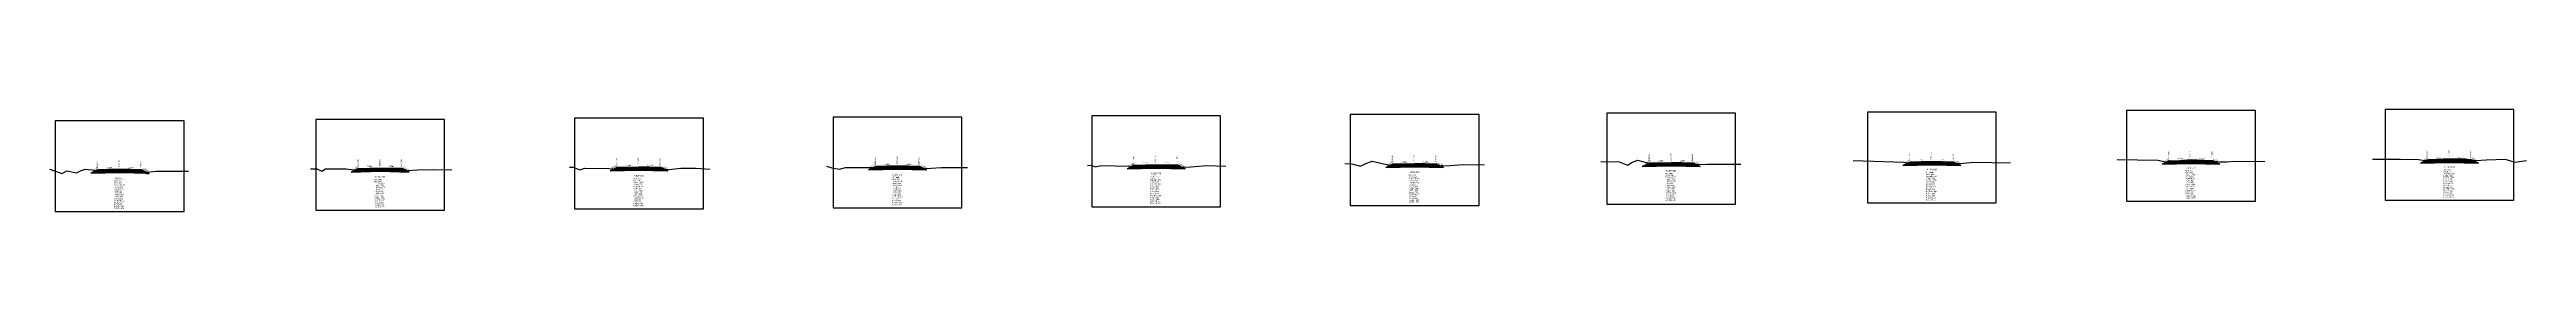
# Model space of a CAD drawing. Extents: x -7 to 78429, y 1189 to 1262.
# Drawn here: x 54579 to 55150, y 1200 to 1224 of the extents above; entities that cross this region are included whole.
import ezdxf
from ezdxf.enums import TextEntityAlignment as Align

# ---------------------------------------------------------------- set-up
doc = ezdxf.new("R2010")
doc.units = 0

msp = doc.modelspace()

# ---------------------------------------------------------------- linework, layer by layer
at = {"layer": 'A4_BORDER', "color": 7}
for points in [[(54878.93, 1201.748), (54908.63, 1201.748), (54908.63, 1222.748), (54878.93, 1222.748), (54878.93, 1201.748)], [(54938.12, 1202.058), (54967.82, 1202.058), (54967.82, 1223.058), (54938.12, 1223.058), (54938.12, 1202.058)], [(54998.226, 1202.349), (55027.926, 1202.349), (55027.926, 1223.349), (54998.226, 1223.349), (54998.226, 1202.349)], [(55058.012, 1202.722), (55087.712, 1202.722), (55087.712, 1223.722), (55058.012, 1223.722), (55058.012, 1202.722)], [(55117.631, 1202.958), (55147.331, 1202.958), (55147.331, 1223.958), (55117.631, 1223.958), (55117.631, 1202.958)], [(54580.22, 1200.309), (54609.92, 1200.309), (54609.92, 1221.309), (54580.22, 1221.309), (54580.22, 1200.309)], [(54640.33, 1200.656), (54670.03, 1200.656), (54670.03, 1221.656), (54640.33, 1221.656), (54640.33, 1200.656)], [(54700.013, 1200.917), (54729.713, 1200.917), (54729.713, 1221.917), (54700.013, 1221.917), (54700.013, 1200.917)], [(54759.66, 1201.162), (54789.36, 1201.162), (54789.36, 1222.162), (54759.66, 1222.162), (54759.66, 1201.162)], [(54819.295, 1201.447), (54848.995, 1201.447), (54848.995, 1222.447), (54819.295, 1222.447), (54819.295, 1201.447)]]:
    msp.add_lwpolyline(points, dxfattribs=at)
at = {"layer": 'CLEAR_GROUND', "color": 8}
for points in [[(54947.425, 1211.31), (54948.623, 1211.003), (54950.495, 1211.239), (54952.977, 1211.373), (54957.323, 1211.19), (54959.113, 1210.9), (54959.318, 1210.908)], [(55007.125, 1211.362), (55008.325, 1211.161), (55010.379, 1211.465), (55013.086, 1211.666), (55017.16, 1211.53), (55019.352, 1211.199)], [(55066.825, 1211.572), (55067.383, 1211.458), (55069.295, 1211.746), (55072.864, 1212.049), (55077.177, 1211.806), (55078.881, 1211.581)], [(55126.525, 1211.859), (55127.324, 1211.726), (55129.504, 1212.166), (55132.475, 1212.306), (55136.15, 1212.213), (55138.539, 1211.808)], [(54589.225, 1209.628), (54591.663, 1209.383), (54595.09, 1209.684), (54599.287, 1209.505), (54601.339, 1209.093), (54601.854, 1209.159)], [(54648.925, 1209.679), (54650.196, 1209.503), (54652.088, 1209.733), (54655.192, 1209.943), (54659.394, 1209.796), (54661.438, 1209.499), (54661.752, 1209.52)], [(54708.625, 1209.943), (54709.87, 1209.829), (54712.082, 1210.105), (54714.864, 1210.225), (54719.251, 1210.083), (54721.453, 1209.767)], [(54768.325, 1210.225), (54768.773, 1210.223), (54771.303, 1210.239), (54774.518, 1210.48), (54778.738, 1210.356), (54781.066, 1210.01), (54781.12, 1210.012)], [(54828.025, 1210.512), (54829.835, 1210.415), (54831.505, 1210.598), (54834.157, 1210.772), (54838.158, 1210.644), (54840.423, 1210.278), (54840.695, 1210.297)], [(54887.725, 1210.8), (54888.705, 1210.586), (54891.235, 1210.946), (54893.749, 1211.052), (54897.978, 1210.909), (54899.95, 1210.584), (54900.237, 1210.598)]]:
    msp.add_lwpolyline(points, dxfattribs=at)
at = {"layer": 'DESIGN_ROAD_TRIMMED', "color": 1}
for points in [[(54887.725, 1210.8), (54888.78, 1211.327), (54888.78, 1211.327), (54888.674, 1211.274), (54888.674, 1211.274), (54888.359, 1211.116), (54888.359, 1211.116), (54888.043, 1210.959), (54888.043, 1210.959), (54887.727, 1210.801), (54887.727, 1210.801), (54887.411, 1210.643), (54887.411, 1210.643), (54887.096, 1210.485), (54893.78, 1210.652), (54893.78, 1210.802), (54893.78, 1210.802), (54893.78, 1210.952), (54893.78, 1210.952), (54893.78, 1211.102), (54893.78, 1211.102), (54893.78, 1211.252), (54893.78, 1211.252), (54893.78, 1211.402), (54893.78, 1211.402), (54893.78, 1211.452), (54893.78, 1211.452), (54893.78, 1211.452), (54893.78, 1211.452), (54893.78, 1211.452), (54893.78, 1211.402), (54893.78, 1211.402), (54893.78, 1211.252), (54893.78, 1211.252), (54893.78, 1211.102), (54893.78, 1211.102), (54893.78, 1210.952), (54893.78, 1210.952), (54893.78, 1210.802), (54893.78, 1210.802), (54893.78, 1210.652), (54900.464, 1210.485), (54900.148, 1210.643), (54900.148, 1210.643), (54899.832, 1210.801), (54899.832, 1210.801), (54899.517, 1210.959), (54899.517, 1210.959), (54899.201, 1211.116), (54899.201, 1211.116), (54898.885, 1211.274), (54898.885, 1211.274), (54898.78, 1211.327), (54898.78, 1211.327), (54900.237, 1210.598)], [(54947.425, 1211.31), (54947.97, 1211.582), (54947.97, 1211.582), (54947.864, 1211.529), (54947.864, 1211.529), (54947.549, 1211.371), (54947.549, 1211.371), (54947.233, 1211.214), (54947.233, 1211.214), (54946.917, 1211.056), (54946.917, 1211.056), (54946.601, 1210.898), (54946.601, 1210.898), (54946.285, 1210.74), (54952.97, 1210.907), (54952.97, 1211.057), (54952.97, 1211.057), (54952.97, 1211.207), (54952.97, 1211.207), (54952.97, 1211.357), (54952.97, 1211.357), (54952.97, 1211.507), (54952.97, 1211.507), (54952.97, 1211.657), (54952.97, 1211.657), (54952.97, 1211.707), (54952.97, 1211.707), (54952.97, 1211.707), (54952.97, 1211.707), (54952.97, 1211.707), (54952.97, 1211.657), (54952.97, 1211.657), (54952.97, 1211.507), (54952.97, 1211.507), (54952.97, 1211.357), (54952.97, 1211.357), (54952.97, 1211.207), (54952.97, 1211.207), (54952.97, 1211.057), (54952.97, 1211.057), (54952.97, 1210.907), (54959.654, 1210.74), (54959.338, 1210.898), (54959.338, 1210.898), (54959.022, 1211.056), (54959.022, 1211.056), (54958.706, 1211.214), (54958.706, 1211.214), (54958.391, 1211.371), (54958.391, 1211.371), (54958.075, 1211.529), (54958.075, 1211.529), (54957.97, 1211.582), (54957.97, 1211.582), (54959.318, 1210.908)], [(55007.125, 1211.362), (55008.076, 1211.837), (55008.076, 1211.837), (55007.97, 1211.784), (55007.97, 1211.784), (55007.655, 1211.626), (55007.655, 1211.626), (55007.339, 1211.469), (55007.339, 1211.469), (55007.023, 1211.311), (55007.023, 1211.311), (55006.707, 1211.153), (55006.707, 1211.153), (55006.391, 1210.995), (55013.076, 1211.162), (55013.076, 1211.312), (55013.076, 1211.312), (55013.076, 1211.462), (55013.076, 1211.462), (55013.076, 1211.612), (55013.076, 1211.612), (55013.076, 1211.762), (55013.076, 1211.762), (55013.076, 1211.912), (55013.076, 1211.912), (55013.076, 1211.962), (55013.076, 1211.962), (55013.076, 1211.962), (55013.076, 1211.962), (55013.076, 1211.962), (55013.076, 1211.912), (55013.076, 1211.912), (55013.076, 1211.762), (55013.076, 1211.762), (55013.076, 1211.612), (55013.076, 1211.612), (55013.076, 1211.462), (55013.076, 1211.462), (55013.076, 1211.312), (55013.076, 1211.312), (55013.076, 1211.162), (55019.76, 1210.995), (55019.444, 1211.153), (55019.444, 1211.153), (55019.128, 1211.311), (55019.128, 1211.311), (55018.812, 1211.469), (55018.812, 1211.469), (55018.497, 1211.626), (55018.497, 1211.626), (55018.181, 1211.784), (55018.181, 1211.784), (55018.076, 1211.837), (55018.076, 1211.837), (55019.352, 1211.199)], [(55066.825, 1211.572), (55067.862, 1212.09), (55067.862, 1212.09), (55067.756, 1212.037), (55067.756, 1212.037), (55067.441, 1211.879), (55067.441, 1211.879), (55067.125, 1211.722), (55067.125, 1211.722), (55066.809, 1211.564), (55066.809, 1211.564), (55066.493, 1211.406), (55066.493, 1211.406), (55066.177, 1211.248), (55072.862, 1211.415), (55072.862, 1211.565), (55072.862, 1211.565), (55072.862, 1211.715), (55072.862, 1211.715), (55072.862, 1211.865), (55072.862, 1211.865), (55072.862, 1212.015), (55072.862, 1212.015), (55072.862, 1212.165), (55072.862, 1212.165), (55072.862, 1212.215), (55072.862, 1212.215), (55072.862, 1212.215), (55072.862, 1212.215), (55072.862, 1212.215), (55072.862, 1212.165), (55072.862, 1212.165), (55072.862, 1212.015), (55072.862, 1212.015), (55072.862, 1211.865), (55072.862, 1211.865), (55072.862, 1211.715), (55072.862, 1211.715), (55072.862, 1211.565), (55072.862, 1211.565), (55072.862, 1211.415), (55079.546, 1211.248), (55079.23, 1211.406), (55079.23, 1211.406), (55078.914, 1211.564), (55078.914, 1211.564), (55078.598, 1211.722), (55078.598, 1211.722), (55078.283, 1211.879), (55078.283, 1211.879), (55077.967, 1212.037), (55077.967, 1212.037), (55077.862, 1212.09), (55077.862, 1212.09), (55078.881, 1211.581)], [(55126.525, 1211.859), (55127.481, 1212.337), (55127.481, 1212.337), (55127.376, 1212.284), (55127.376, 1212.284), (55127.06, 1212.126), (55127.06, 1212.126), (55126.745, 1211.969), (55126.745, 1211.969), (55126.429, 1211.811), (55126.429, 1211.811), (55126.113, 1211.653), (55126.113, 1211.653), (55125.797, 1211.495), (55132.481, 1211.662), (55132.481, 1211.812), (55132.481, 1211.812), (55132.481, 1211.962), (55132.481, 1211.962), (55132.481, 1212.112), (55132.481, 1212.112), (55132.481, 1212.262), (55132.481, 1212.262), (55132.481, 1212.412), (55132.481, 1212.412), (55132.481, 1212.462), (55132.481, 1212.462), (55132.481, 1212.462), (55132.481, 1212.462), (55132.481, 1212.462), (55132.481, 1212.412), (55132.481, 1212.412), (55132.481, 1212.262), (55132.481, 1212.262), (55132.481, 1212.112), (55132.481, 1212.112), (55132.481, 1211.962), (55132.481, 1211.962), (55132.481, 1211.812), (55132.481, 1211.812), (55132.481, 1211.662), (55139.166, 1211.495), (55138.85, 1211.653), (55138.85, 1211.653), (55138.534, 1211.811), (55138.534, 1211.811), (55138.218, 1211.969), (55138.218, 1211.969), (55137.902, 1212.126), (55137.902, 1212.126), (55137.587, 1212.284), (55137.587, 1212.284), (55137.481, 1212.337), (55137.481, 1212.337), (55138.539, 1211.808)], [(54589.225, 1209.628), (54590.07, 1210.051), (54590.07, 1210.051), (54589.965, 1209.998), (54589.965, 1209.998), (54589.649, 1209.84), (54589.649, 1209.84), (54589.334, 1209.683), (54589.334, 1209.683), (54589.018, 1209.525), (54589.018, 1209.525), (54588.702, 1209.367), (54588.702, 1209.367), (54588.386, 1209.209), (54595.07, 1209.376), (54595.07, 1209.526), (54595.07, 1209.526), (54595.07, 1209.676), (54595.07, 1209.676), (54595.07, 1209.826), (54595.07, 1209.826), (54595.07, 1209.976), (54595.07, 1209.976), (54595.07, 1210.126), (54595.07, 1210.126), (54595.07, 1210.176), (54595.07, 1210.176), (54595.07, 1210.176), (54595.07, 1210.176), (54595.07, 1210.176), (54595.07, 1210.126), (54595.07, 1210.126), (54595.07, 1209.976), (54595.07, 1209.976), (54595.07, 1209.826), (54595.07, 1209.826), (54595.07, 1209.676), (54595.07, 1209.676), (54595.07, 1209.526), (54595.07, 1209.526), (54595.07, 1209.376), (54601.755, 1209.209), (54601.439, 1209.367), (54601.439, 1209.367), (54601.123, 1209.525), (54601.123, 1209.525), (54600.807, 1209.683), (54600.807, 1209.683), (54600.492, 1209.84), (54600.492, 1209.84), (54600.176, 1209.998), (54600.176, 1209.998), (54600.07, 1210.051), (54600.07, 1210.051), (54601.854, 1209.159)], [(54648.925, 1209.679), (54650.18, 1210.306), (54650.18, 1210.306), (54650.075, 1210.253), (54650.075, 1210.253), (54649.759, 1210.095), (54649.759, 1210.095), (54649.443, 1209.938), (54649.443, 1209.938), (54649.128, 1209.78), (54649.128, 1209.78), (54648.812, 1209.622), (54648.812, 1209.622), (54648.496, 1209.464), (54655.18, 1209.631), (54655.18, 1209.781), (54655.18, 1209.781), (54655.18, 1209.931), (54655.18, 1209.931), (54655.18, 1210.081), (54655.18, 1210.081), (54655.18, 1210.231), (54655.18, 1210.231), (54655.18, 1210.381), (54655.18, 1210.381), (54655.18, 1210.431), (54655.18, 1210.431), (54655.18, 1210.431), (54655.18, 1210.431), (54655.18, 1210.431), (54655.18, 1210.381), (54655.18, 1210.381), (54655.18, 1210.231), (54655.18, 1210.231), (54655.18, 1210.081), (54655.18, 1210.081), (54655.18, 1209.931), (54655.18, 1209.931), (54655.18, 1209.781), (54655.18, 1209.781), (54655.18, 1209.631), (54661.864, 1209.464), (54661.549, 1209.622), (54661.549, 1209.622), (54661.233, 1209.78), (54661.233, 1209.78), (54660.917, 1209.938), (54660.917, 1209.938), (54660.601, 1210.095), (54660.601, 1210.095), (54660.285, 1210.253), (54660.285, 1210.253), (54660.18, 1210.306), (54660.18, 1210.306), (54661.752, 1209.52)], [(54708.625, 1209.943), (54709.863, 1210.562), (54709.863, 1210.562), (54709.758, 1210.509), (54709.758, 1210.509), (54709.442, 1210.351), (54709.442, 1210.351), (54709.126, 1210.194), (54709.126, 1210.194), (54708.81, 1210.036), (54708.81, 1210.036), (54708.495, 1209.878), (54708.495, 1209.878), (54708.179, 1209.72), (54714.863, 1209.887), (54714.863, 1210.037), (54714.863, 1210.037), (54714.863, 1210.187), (54714.863, 1210.187), (54714.863, 1210.337), (54714.863, 1210.337), (54714.863, 1210.487), (54714.863, 1210.487), (54714.863, 1210.637), (54714.863, 1210.637), (54714.863, 1210.687), (54714.863, 1210.687), (54714.863, 1210.687), (54714.863, 1210.687), (54714.863, 1210.687), (54714.863, 1210.637), (54714.863, 1210.637), (54714.863, 1210.487), (54714.863, 1210.487), (54714.863, 1210.337), (54714.863, 1210.337), (54714.863, 1210.187), (54714.863, 1210.187), (54714.863, 1210.037), (54714.863, 1210.037), (54714.863, 1209.887), (54721.547, 1209.72), (54721.232, 1209.878), (54721.232, 1209.878), (54720.916, 1210.036), (54720.916, 1210.036), (54720.6, 1210.194), (54720.6, 1210.194), (54720.284, 1210.351), (54720.284, 1210.351), (54719.968, 1210.509), (54719.968, 1210.509), (54719.863, 1210.562), (54719.863, 1210.562), (54721.453, 1209.767)], [(54768.325, 1210.225), (54769.51, 1210.817), (54769.51, 1210.817), (54769.405, 1210.764), (54769.405, 1210.764), (54769.089, 1210.606), (54769.089, 1210.606), (54768.773, 1210.449), (54768.773, 1210.449), (54768.457, 1210.291), (54768.457, 1210.291), (54768.141, 1210.133), (54768.141, 1210.133), (54767.826, 1209.975), (54774.51, 1210.142), (54774.51, 1210.292), (54774.51, 1210.292), (54774.51, 1210.442), (54774.51, 1210.442), (54774.51, 1210.592), (54774.51, 1210.592), (54774.51, 1210.742), (54774.51, 1210.742), (54774.51, 1210.892), (54774.51, 1210.892), (54774.51, 1210.942), (54774.51, 1210.942), (54774.51, 1210.942), (54774.51, 1210.942), (54774.51, 1210.942), (54774.51, 1210.892), (54774.51, 1210.892), (54774.51, 1210.742), (54774.51, 1210.742), (54774.51, 1210.592), (54774.51, 1210.592), (54774.51, 1210.442), (54774.51, 1210.442), (54774.51, 1210.292), (54774.51, 1210.292), (54774.51, 1210.142), (54781.194, 1209.975), (54780.878, 1210.133), (54780.878, 1210.133), (54780.562, 1210.291), (54780.562, 1210.291), (54780.247, 1210.449), (54780.247, 1210.449), (54779.931, 1210.606), (54779.931, 1210.606), (54779.615, 1210.764), (54779.615, 1210.764), (54779.51, 1210.817), (54779.51, 1210.817), (54781.12, 1210.012)], [(54828.025, 1210.512), (54829.145, 1211.072), (54829.145, 1211.072), (54829.04, 1211.019), (54829.04, 1211.019), (54828.724, 1210.861), (54828.724, 1210.861), (54828.409, 1210.704), (54828.409, 1210.704), (54828.093, 1210.546), (54828.093, 1210.546), (54827.777, 1210.388), (54827.777, 1210.388), (54827.461, 1210.23), (54834.145, 1210.397), (54834.145, 1210.547), (54834.145, 1210.547), (54834.145, 1210.697), (54834.145, 1210.697), (54834.145, 1210.847), (54834.145, 1210.847), (54834.145, 1210.997), (54834.145, 1210.997), (54834.145, 1211.147), (54834.145, 1211.147), (54834.145, 1211.197), (54834.145, 1211.197), (54834.145, 1211.197), (54834.145, 1211.197), (54834.145, 1211.197), (54834.145, 1211.147), (54834.145, 1211.147), (54834.145, 1210.997), (54834.145, 1210.997), (54834.145, 1210.847), (54834.145, 1210.847), (54834.145, 1210.697), (54834.145, 1210.697), (54834.145, 1210.547), (54834.145, 1210.547), (54834.145, 1210.397), (54840.83, 1210.23), (54840.514, 1210.388), (54840.514, 1210.388), (54840.198, 1210.546), (54840.198, 1210.546), (54839.882, 1210.704), (54839.882, 1210.704), (54839.567, 1210.861), (54839.567, 1210.861), (54839.251, 1211.019), (54839.251, 1211.019), (54839.145, 1211.072), (54839.145, 1211.072), (54840.695, 1210.297)]]:
    msp.add_lwpolyline(points, dxfattribs=at)
at = {"layer": 'FINISHED_ROAD', "color": 2}
for points in [[(54888.78, 1211.327), (54888.78, 1211.327), (54893.78, 1211.452), (54898.78, 1211.327), (54898.78, 1211.327)], [(54947.97, 1211.582), (54947.97, 1211.582), (54952.97, 1211.707), (54957.97, 1211.582), (54957.97, 1211.582)], [(55008.076, 1211.837), (55008.076, 1211.837), (55013.076, 1211.962), (55018.076, 1211.837), (55018.076, 1211.837)], [(55067.862, 1212.09), (55067.862, 1212.09), (55072.862, 1212.215), (55077.862, 1212.09), (55077.862, 1212.09)], [(55127.481, 1212.337), (55127.481, 1212.337), (55132.481, 1212.462), (55137.481, 1212.337), (55137.481, 1212.337)], [(54590.07, 1210.051), (54590.07, 1210.051), (54595.07, 1210.176), (54600.07, 1210.051), (54600.07, 1210.051)], [(54650.18, 1210.306), (54650.18, 1210.306), (54655.18, 1210.431), (54660.18, 1210.306), (54660.18, 1210.306)], [(54709.863, 1210.562), (54709.863, 1210.562), (54714.863, 1210.687), (54719.863, 1210.562), (54719.863, 1210.562)], [(54769.51, 1210.817), (54769.51, 1210.817), (54774.51, 1210.942), (54779.51, 1210.817), (54779.51, 1210.817)], [(54829.145, 1211.072), (54829.145, 1211.072), (54834.145, 1211.197), (54839.145, 1211.072), (54839.145, 1211.072)]]:
    msp.add_lwpolyline(points, dxfattribs=at)
at = {"layer": 'LAYER_0', "color": 4}
for points in [[(54888.78, 1211.327), (54888.674, 1211.274), (54893.78, 1211.402), (54893.78, 1211.452)], [(54947.97, 1211.582), (54947.864, 1211.529), (54952.97, 1211.657), (54952.97, 1211.707)], [(55008.076, 1211.837), (55007.97, 1211.784), (55013.076, 1211.912), (55013.076, 1211.962)], [(55067.862, 1212.09), (55067.756, 1212.037), (55072.862, 1212.165), (55072.862, 1212.215)], [(55127.481, 1212.337), (55127.376, 1212.284), (55132.481, 1212.412), (55132.481, 1212.462)], [(54590.07, 1210.051), (54589.965, 1209.998), (54595.07, 1210.126), (54595.07, 1210.176)], [(54650.18, 1210.306), (54650.075, 1210.253), (54655.18, 1210.381), (54655.18, 1210.431)], [(54709.863, 1210.562), (54709.758, 1210.509), (54714.863, 1210.637), (54714.863, 1210.687)], [(54769.51, 1210.817), (54769.405, 1210.764), (54774.51, 1210.892), (54774.51, 1210.942)], [(54829.145, 1211.072), (54829.04, 1211.019), (54834.145, 1211.147), (54834.145, 1211.197)]]:
    msp.add_lwpolyline(points, dxfattribs=at)
at = {"layer": 'LAYER_1', "color": 4}
for points in [[(54888.674, 1211.274), (54888.359, 1211.116), (54893.78, 1211.252), (54893.78, 1211.402)], [(54947.864, 1211.529), (54947.549, 1211.371), (54952.97, 1211.507), (54952.97, 1211.657)], [(55007.97, 1211.784), (55007.655, 1211.626), (55013.076, 1211.762), (55013.076, 1211.912)], [(55067.756, 1212.037), (55067.441, 1211.879), (55072.862, 1212.015), (55072.862, 1212.165)], [(55127.376, 1212.284), (55127.06, 1212.126), (55132.481, 1212.262), (55132.481, 1212.412)], [(54589.965, 1209.998), (54589.649, 1209.84), (54595.07, 1209.976), (54595.07, 1210.126)], [(54650.075, 1210.253), (54649.759, 1210.095), (54655.18, 1210.231), (54655.18, 1210.381)], [(54709.758, 1210.509), (54709.442, 1210.351), (54714.863, 1210.487), (54714.863, 1210.637)], [(54769.405, 1210.764), (54769.089, 1210.606), (54774.51, 1210.742), (54774.51, 1210.892)], [(54829.04, 1211.019), (54828.724, 1210.861), (54834.145, 1210.997), (54834.145, 1211.147)]]:
    msp.add_lwpolyline(points, dxfattribs=at)
at = {"layer": 'LAYER_10', "color": 6}
for points in [[(55019.128, 1211.311), (55019.444, 1211.153), (55013.076, 1211.312), (55013.076, 1211.462)], [(55078.914, 1211.564), (55079.23, 1211.406), (55072.862, 1211.565), (55072.862, 1211.715)], [(55138.534, 1211.811), (55138.85, 1211.653), (55132.481, 1211.812), (55132.481, 1211.962)], [(54601.123, 1209.525), (54601.439, 1209.367), (54595.07, 1209.526), (54595.07, 1209.676)], [(54661.233, 1209.78), (54661.549, 1209.622), (54655.18, 1209.781), (54655.18, 1209.931)], [(54720.916, 1210.036), (54721.232, 1209.878), (54714.863, 1210.037), (54714.863, 1210.187)], [(54780.562, 1210.291), (54780.878, 1210.133), (54774.51, 1210.292), (54774.51, 1210.442)], [(54840.198, 1210.546), (54840.514, 1210.388), (54834.145, 1210.547), (54834.145, 1210.697)], [(54899.832, 1210.801), (54900.148, 1210.643), (54893.78, 1210.802), (54893.78, 1210.952)], [(54959.022, 1211.056), (54959.338, 1210.898), (54952.97, 1211.057), (54952.97, 1211.207)]]:
    msp.add_lwpolyline(points, dxfattribs=at)
at = {"layer": 'LAYER_11', "color": 6}
for points in [[(55019.444, 1211.153), (55019.76, 1210.995), (55013.076, 1211.162), (55013.076, 1211.312)], [(55079.23, 1211.406), (55079.546, 1211.248), (55072.862, 1211.415), (55072.862, 1211.565)], [(55138.85, 1211.653), (55139.166, 1211.495), (55132.481, 1211.662), (55132.481, 1211.812)], [(54601.439, 1209.367), (54601.755, 1209.209), (54595.07, 1209.376), (54595.07, 1209.526)], [(54661.549, 1209.622), (54661.864, 1209.464), (54655.18, 1209.631), (54655.18, 1209.781)], [(54721.232, 1209.878), (54721.547, 1209.72), (54714.863, 1209.887), (54714.863, 1210.037)], [(54780.878, 1210.133), (54781.194, 1209.975), (54774.51, 1210.142), (54774.51, 1210.292)], [(54840.514, 1210.388), (54840.83, 1210.23), (54834.145, 1210.397), (54834.145, 1210.547)], [(54900.148, 1210.643), (54900.464, 1210.485), (54893.78, 1210.652), (54893.78, 1210.802)], [(54959.338, 1210.898), (54959.654, 1210.74), (54952.97, 1210.907), (54952.97, 1211.057)]]:
    msp.add_lwpolyline(points, dxfattribs=at)
at = {"layer": 'LAYER_2', "color": 4}
for points in [[(54888.359, 1211.116), (54888.043, 1210.959), (54893.78, 1211.102), (54893.78, 1211.252)], [(54947.549, 1211.371), (54947.233, 1211.214), (54952.97, 1211.357), (54952.97, 1211.507)], [(55007.655, 1211.626), (55007.339, 1211.469), (55013.076, 1211.612), (55013.076, 1211.762)], [(55067.441, 1211.879), (55067.125, 1211.722), (55072.862, 1211.865), (55072.862, 1212.015)], [(55127.06, 1212.126), (55126.745, 1211.969), (55132.481, 1212.112), (55132.481, 1212.262)], [(54589.649, 1209.84), (54589.334, 1209.683), (54595.07, 1209.826), (54595.07, 1209.976)], [(54649.759, 1210.095), (54649.443, 1209.938), (54655.18, 1210.081), (54655.18, 1210.231)], [(54709.442, 1210.351), (54709.126, 1210.194), (54714.863, 1210.337), (54714.863, 1210.487)], [(54769.089, 1210.606), (54768.773, 1210.449), (54774.51, 1210.592), (54774.51, 1210.742)], [(54828.724, 1210.861), (54828.409, 1210.704), (54834.145, 1210.847), (54834.145, 1210.997)]]:
    msp.add_lwpolyline(points, dxfattribs=at)
at = {"layer": 'LAYER_3', "color": 4}
for points in [[(54947.233, 1211.214), (54946.917, 1211.056), (54952.97, 1211.207), (54952.97, 1211.357)], [(55007.339, 1211.469), (55007.023, 1211.311), (55013.076, 1211.462), (55013.076, 1211.612)], [(55067.125, 1211.722), (55066.809, 1211.564), (55072.862, 1211.715), (55072.862, 1211.865)], [(55126.745, 1211.969), (55126.429, 1211.811), (55132.481, 1211.962), (55132.481, 1212.112)], [(54589.334, 1209.683), (54589.018, 1209.525), (54595.07, 1209.676), (54595.07, 1209.826)], [(54649.443, 1209.938), (54649.128, 1209.78), (54655.18, 1209.931), (54655.18, 1210.081)], [(54709.126, 1210.194), (54708.81, 1210.036), (54714.863, 1210.187), (54714.863, 1210.337)], [(54768.773, 1210.449), (54768.457, 1210.291), (54774.51, 1210.442), (54774.51, 1210.592)], [(54828.409, 1210.704), (54828.093, 1210.546), (54834.145, 1210.697), (54834.145, 1210.847)], [(54888.043, 1210.959), (54887.727, 1210.801), (54893.78, 1210.952), (54893.78, 1211.102)]]:
    msp.add_lwpolyline(points, dxfattribs=at)
at = {"layer": 'LAYER_4', "color": 4}
for points in [[(55007.023, 1211.311), (55006.707, 1211.153), (55013.076, 1211.312), (55013.076, 1211.462)], [(55066.809, 1211.564), (55066.493, 1211.406), (55072.862, 1211.565), (55072.862, 1211.715)], [(55126.429, 1211.811), (55126.113, 1211.653), (55132.481, 1211.812), (55132.481, 1211.962)], [(54589.018, 1209.525), (54588.702, 1209.367), (54595.07, 1209.526), (54595.07, 1209.676)], [(54649.128, 1209.78), (54648.812, 1209.622), (54655.18, 1209.781), (54655.18, 1209.931)], [(54708.81, 1210.036), (54708.495, 1209.878), (54714.863, 1210.037), (54714.863, 1210.187)], [(54768.457, 1210.291), (54768.141, 1210.133), (54774.51, 1210.292), (54774.51, 1210.442)], [(54828.093, 1210.546), (54827.777, 1210.388), (54834.145, 1210.547), (54834.145, 1210.697)], [(54887.727, 1210.801), (54887.411, 1210.643), (54893.78, 1210.802), (54893.78, 1210.952)], [(54946.917, 1211.056), (54946.601, 1210.898), (54952.97, 1211.057), (54952.97, 1211.207)]]:
    msp.add_lwpolyline(points, dxfattribs=at)
at = {"layer": 'LAYER_5', "color": 4}
for points in [[(55006.707, 1211.153), (55006.391, 1210.995), (55013.076, 1211.162), (55013.076, 1211.312)], [(55066.493, 1211.406), (55066.177, 1211.248), (55072.862, 1211.415), (55072.862, 1211.565)], [(55126.113, 1211.653), (55125.797, 1211.495), (55132.481, 1211.662), (55132.481, 1211.812)], [(54588.702, 1209.367), (54588.386, 1209.209), (54595.07, 1209.376), (54595.07, 1209.526)], [(54648.812, 1209.622), (54648.496, 1209.464), (54655.18, 1209.631), (54655.18, 1209.781)], [(54708.495, 1209.878), (54708.179, 1209.72), (54714.863, 1209.887), (54714.863, 1210.037)], [(54768.141, 1210.133), (54767.826, 1209.975), (54774.51, 1210.142), (54774.51, 1210.292)], [(54827.777, 1210.388), (54827.461, 1210.23), (54834.145, 1210.397), (54834.145, 1210.547)], [(54887.411, 1210.643), (54887.096, 1210.485), (54893.78, 1210.652), (54893.78, 1210.802)], [(54946.601, 1210.898), (54946.285, 1210.74), (54952.97, 1210.907), (54952.97, 1211.057)]]:
    msp.add_lwpolyline(points, dxfattribs=at)
at = {"layer": 'LAYER_6', "color": 6}
for points in [[(54898.78, 1211.327), (54898.885, 1211.274), (54893.78, 1211.402), (54893.78, 1211.452)], [(54957.97, 1211.582), (54958.075, 1211.529), (54952.97, 1211.657), (54952.97, 1211.707)], [(55018.076, 1211.837), (55018.181, 1211.784), (55013.076, 1211.912), (55013.076, 1211.962)], [(55077.862, 1212.09), (55077.967, 1212.037), (55072.862, 1212.165), (55072.862, 1212.215)], [(55137.481, 1212.337), (55137.587, 1212.284), (55132.481, 1212.412), (55132.481, 1212.462)], [(54600.07, 1210.051), (54600.176, 1209.998), (54595.07, 1210.126), (54595.07, 1210.176)], [(54660.18, 1210.306), (54660.285, 1210.253), (54655.18, 1210.381), (54655.18, 1210.431)], [(54719.863, 1210.562), (54719.968, 1210.509), (54714.863, 1210.637), (54714.863, 1210.687)], [(54779.51, 1210.817), (54779.615, 1210.764), (54774.51, 1210.892), (54774.51, 1210.942)], [(54839.145, 1211.072), (54839.251, 1211.019), (54834.145, 1211.147), (54834.145, 1211.197)]]:
    msp.add_lwpolyline(points, dxfattribs=at)
at = {"layer": 'LAYER_7', "color": 6}
for points in [[(54898.885, 1211.274), (54899.201, 1211.116), (54893.78, 1211.252), (54893.78, 1211.402)], [(54958.075, 1211.529), (54958.391, 1211.371), (54952.97, 1211.507), (54952.97, 1211.657)], [(55018.181, 1211.784), (55018.497, 1211.626), (55013.076, 1211.762), (55013.076, 1211.912)], [(55077.967, 1212.037), (55078.283, 1211.879), (55072.862, 1212.015), (55072.862, 1212.165)], [(55137.587, 1212.284), (55137.902, 1212.126), (55132.481, 1212.262), (55132.481, 1212.412)], [(54600.176, 1209.998), (54600.492, 1209.84), (54595.07, 1209.976), (54595.07, 1210.126)], [(54660.285, 1210.253), (54660.601, 1210.095), (54655.18, 1210.231), (54655.18, 1210.381)], [(54719.968, 1210.509), (54720.284, 1210.351), (54714.863, 1210.487), (54714.863, 1210.637)], [(54779.615, 1210.764), (54779.931, 1210.606), (54774.51, 1210.742), (54774.51, 1210.892)], [(54839.251, 1211.019), (54839.567, 1210.861), (54834.145, 1210.997), (54834.145, 1211.147)]]:
    msp.add_lwpolyline(points, dxfattribs=at)
at = {"layer": 'LAYER_8', "color": 6}
for points in [[(54899.201, 1211.116), (54899.517, 1210.959), (54893.78, 1211.102), (54893.78, 1211.252)], [(54958.391, 1211.371), (54958.706, 1211.214), (54952.97, 1211.357), (54952.97, 1211.507)], [(55018.497, 1211.626), (55018.812, 1211.469), (55013.076, 1211.612), (55013.076, 1211.762)], [(55078.283, 1211.879), (55078.598, 1211.722), (55072.862, 1211.865), (55072.862, 1212.015)], [(55137.902, 1212.126), (55138.218, 1211.969), (55132.481, 1212.112), (55132.481, 1212.262)], [(54600.492, 1209.84), (54600.807, 1209.683), (54595.07, 1209.826), (54595.07, 1209.976)], [(54660.601, 1210.095), (54660.917, 1209.938), (54655.18, 1210.081), (54655.18, 1210.231)], [(54720.284, 1210.351), (54720.6, 1210.194), (54714.863, 1210.337), (54714.863, 1210.487)], [(54779.931, 1210.606), (54780.247, 1210.449), (54774.51, 1210.592), (54774.51, 1210.742)], [(54839.567, 1210.861), (54839.882, 1210.704), (54834.145, 1210.847), (54834.145, 1210.997)]]:
    msp.add_lwpolyline(points, dxfattribs=at)
at = {"layer": 'LAYER_9', "color": 6}
for points in [[(54958.706, 1211.214), (54959.022, 1211.056), (54952.97, 1211.207), (54952.97, 1211.357)], [(55018.812, 1211.469), (55019.128, 1211.311), (55013.076, 1211.462), (55013.076, 1211.612)], [(55078.598, 1211.722), (55078.914, 1211.564), (55072.862, 1211.715), (55072.862, 1211.865)], [(55138.218, 1211.969), (55138.534, 1211.811), (55132.481, 1211.962), (55132.481, 1212.112)], [(54600.807, 1209.683), (54601.123, 1209.525), (54595.07, 1209.676), (54595.07, 1209.826)], [(54660.917, 1209.938), (54661.233, 1209.78), (54655.18, 1209.931), (54655.18, 1210.081)], [(54720.6, 1210.194), (54720.916, 1210.036), (54714.863, 1210.187), (54714.863, 1210.337)], [(54780.247, 1210.449), (54780.562, 1210.291), (54774.51, 1210.442), (54774.51, 1210.592)], [(54839.882, 1210.704), (54840.198, 1210.546), (54834.145, 1210.697), (54834.145, 1210.847)], [(54899.517, 1210.959), (54899.832, 1210.801), (54893.78, 1210.952), (54893.78, 1211.102)]]:
    msp.add_lwpolyline(points, dxfattribs=at)
at = {"layer": 'NATURAL_GROUND', "color": 3}
for points in [[(54877.702, 1211.426), (54879.3, 1211.328), (54881.312, 1210.851), (54882.334, 1211.366), (54883.954, 1211.95), (54886.992, 1211.267), (54888.716, 1210.891), (54891.208, 1211.245), (54893.748, 1211.352), (54898.008, 1211.208), (54899.967, 1210.885), (54901.891, 1210.983), (54904.935, 1211.201), (54909.855, 1211.112)], [(54936.756, 1211.874), (54940.952, 1211.809), (54942.893, 1211.091), (54943.874, 1211.678), (54945.214, 1212.186), (54948.643, 1211.308), (54950.468, 1211.538), (54952.976, 1211.674), (54957.354, 1211.489), (54959.132, 1211.201), (54961.273, 1211.287), (54968.996, 1211.267)], [(54994.966, 1212.168), (55006.625, 1211.75), (55008.328, 1211.465), (55010.346, 1211.764), (55013.08, 1211.967), (55017.188, 1211.829), (55019.586, 1211.467), (55022.65, 1211.713), (55031.221, 1211.632)], [(55055.796, 1212.354), (55065.236, 1212.202), (55067.391, 1211.763), (55069.26, 1212.044), (55072.86, 1212.35), (55077.206, 1212.105), (55079.42, 1211.812), (55081.093, 1211.858), (55082.89, 1211.962), (55089.863, 1211.906)], [(55114.686, 1212.44), (55121.166, 1212.459), (55125.369, 1212.356), (55127.318, 1212.031), (55129.467, 1212.465), (55132.471, 1212.606), (55136.179, 1212.513), (55138.566, 1212.108), (55140.968, 1212.283), (55145.291, 1212.479), (55147.551, 1211.761), (55150.238, 1212.146)], [(54578.895, 1210.09), (54579.382, 1210.001), (54581.846, 1209.102), (54582.912, 1209.745), (54585.096, 1209.261), (54586.067, 1209.736), (54587.126, 1210.141), (54591.664, 1209.685), (54595.083, 1209.985), (54599.323, 1209.804), (54601.349, 1209.397), (54603.527, 1209.678), (54608.211, 1209.683), (54610.911, 1209.657)], [(54639.091, 1210.231), (54640.515, 1210.181), (54641.715, 1209.655), (54642.543, 1210.214), (54647.298, 1210.206), (54650.198, 1209.806), (54652.06, 1210.032), (54655.187, 1210.244), (54659.421, 1210.095), (54661.45, 1209.801), (54663.829, 1209.958), (54667.277, 1210.083), (54671.729, 1210.012)], [(54698.795, 1210.599), (54699.711, 1210.593), (54701.178, 1209.957), (54702.384, 1210.325), (54707.932, 1210.308), (54709.865, 1210.131), (54712.057, 1210.404), (54714.862, 1210.525), (54719.277, 1210.383), (54721.762, 1210.026), (54724.488, 1210.369), (54728.056, 1210.335), (54731.17, 1210.145)], [(54758.082, 1210.807), (54759.354, 1210.441), (54761.117, 1210.093), (54762.494, 1210.55), (54768.773, 1210.523), (54771.291, 1210.539), (54774.511, 1210.781), (54778.765, 1210.656), (54781.083, 1210.311), (54782.289, 1210.358), (54784.677, 1210.521), (54790.605, 1210.494)], [(54818.343, 1211.043), (54819.329, 1210.944), (54820.121, 1210.657), (54821.423, 1210.97), (54828.016, 1210.813), (54829.826, 1210.716), (54831.478, 1210.897), (54834.151, 1211.073), (54838.186, 1210.943), (54840.436, 1210.58), (54842.161, 1210.703), (54845.836, 1210.995), (54850.223, 1210.86)]]:
    msp.add_lwpolyline(points, dxfattribs=at)
at = {"layer": 'STRUCTURE_LEFT', "color": 4}
for points in [[(54888.78, 1211.327), (54888.674, 1211.274), (54888.674, 1211.274), (54888.359, 1211.116), (54888.359, 1211.116), (54888.043, 1210.959), (54888.043, 1210.959), (54887.727, 1210.801), (54887.727, 1210.801), (54887.411, 1210.643), (54887.411, 1210.643), (54887.096, 1210.485), (54893.78, 1210.652), (54893.78, 1210.802), (54893.78, 1210.802), (54893.78, 1210.952), (54893.78, 1210.952), (54893.78, 1211.102), (54893.78, 1211.102), (54893.78, 1211.252), (54893.78, 1211.252), (54893.78, 1211.402), (54893.78, 1211.402), (54893.78, 1211.452), (54893.78, 1211.452)], [(54947.97, 1211.582), (54947.864, 1211.529), (54947.864, 1211.529), (54947.549, 1211.371), (54947.549, 1211.371), (54947.233, 1211.214), (54947.233, 1211.214), (54946.917, 1211.056), (54946.917, 1211.056), (54946.601, 1210.898), (54946.601, 1210.898), (54946.285, 1210.74), (54952.97, 1210.907), (54952.97, 1211.057), (54952.97, 1211.057), (54952.97, 1211.207), (54952.97, 1211.207), (54952.97, 1211.357), (54952.97, 1211.357), (54952.97, 1211.507), (54952.97, 1211.507), (54952.97, 1211.657), (54952.97, 1211.657), (54952.97, 1211.707), (54952.97, 1211.707)], [(55008.076, 1211.837), (55007.97, 1211.784), (55007.97, 1211.784), (55007.655, 1211.626), (55007.655, 1211.626), (55007.339, 1211.469), (55007.339, 1211.469), (55007.023, 1211.311), (55007.023, 1211.311), (55006.707, 1211.153), (55006.707, 1211.153), (55006.391, 1210.995), (55013.076, 1211.162), (55013.076, 1211.312), (55013.076, 1211.312), (55013.076, 1211.462), (55013.076, 1211.462), (55013.076, 1211.612), (55013.076, 1211.612), (55013.076, 1211.762), (55013.076, 1211.762), (55013.076, 1211.912), (55013.076, 1211.912), (55013.076, 1211.962), (55013.076, 1211.962)], [(55067.862, 1212.09), (55067.756, 1212.037), (55067.756, 1212.037), (55067.441, 1211.879), (55067.441, 1211.879), (55067.125, 1211.722), (55067.125, 1211.722), (55066.809, 1211.564), (55066.809, 1211.564), (55066.493, 1211.406), (55066.493, 1211.406), (55066.177, 1211.248), (55072.862, 1211.415), (55072.862, 1211.565), (55072.862, 1211.565), (55072.862, 1211.715), (55072.862, 1211.715), (55072.862, 1211.865), (55072.862, 1211.865), (55072.862, 1212.015), (55072.862, 1212.015), (55072.862, 1212.165), (55072.862, 1212.165), (55072.862, 1212.215), (55072.862, 1212.215)], [(55127.481, 1212.337), (55127.376, 1212.284), (55127.376, 1212.284), (55127.06, 1212.126), (55127.06, 1212.126), (55126.745, 1211.969), (55126.745, 1211.969), (55126.429, 1211.811), (55126.429, 1211.811), (55126.113, 1211.653), (55126.113, 1211.653), (55125.797, 1211.495), (55132.481, 1211.662), (55132.481, 1211.812), (55132.481, 1211.812), (55132.481, 1211.962), (55132.481, 1211.962), (55132.481, 1212.112), (55132.481, 1212.112), (55132.481, 1212.262), (55132.481, 1212.262), (55132.481, 1212.412), (55132.481, 1212.412), (55132.481, 1212.462), (55132.481, 1212.462)], [(54590.07, 1210.051), (54589.965, 1209.998), (54589.965, 1209.998), (54589.649, 1209.84), (54589.649, 1209.84), (54589.334, 1209.683), (54589.334, 1209.683), (54589.018, 1209.525), (54589.018, 1209.525), (54588.702, 1209.367), (54588.702, 1209.367), (54588.386, 1209.209), (54595.07, 1209.376), (54595.07, 1209.526), (54595.07, 1209.526), (54595.07, 1209.676), (54595.07, 1209.676), (54595.07, 1209.826), (54595.07, 1209.826), (54595.07, 1209.976), (54595.07, 1209.976), (54595.07, 1210.126), (54595.07, 1210.126), (54595.07, 1210.176), (54595.07, 1210.176)], [(54650.18, 1210.306), (54650.075, 1210.253), (54650.075, 1210.253), (54649.759, 1210.095), (54649.759, 1210.095), (54649.443, 1209.938), (54649.443, 1209.938), (54649.128, 1209.78), (54649.128, 1209.78), (54648.812, 1209.622), (54648.812, 1209.622), (54648.496, 1209.464), (54655.18, 1209.631), (54655.18, 1209.781), (54655.18, 1209.781), (54655.18, 1209.931), (54655.18, 1209.931), (54655.18, 1210.081), (54655.18, 1210.081), (54655.18, 1210.231), (54655.18, 1210.231), (54655.18, 1210.381), (54655.18, 1210.381), (54655.18, 1210.431), (54655.18, 1210.431)], [(54709.863, 1210.562), (54709.758, 1210.509), (54709.758, 1210.509), (54709.442, 1210.351), (54709.442, 1210.351), (54709.126, 1210.194), (54709.126, 1210.194), (54708.81, 1210.036), (54708.81, 1210.036), (54708.495, 1209.878), (54708.495, 1209.878), (54708.179, 1209.72), (54714.863, 1209.887), (54714.863, 1210.037), (54714.863, 1210.037), (54714.863, 1210.187), (54714.863, 1210.187), (54714.863, 1210.337), (54714.863, 1210.337), (54714.863, 1210.487), (54714.863, 1210.487), (54714.863, 1210.637), (54714.863, 1210.637), (54714.863, 1210.687), (54714.863, 1210.687)], [(54769.51, 1210.817), (54769.405, 1210.764), (54769.405, 1210.764), (54769.089, 1210.606), (54769.089, 1210.606), (54768.773, 1210.449), (54768.773, 1210.449), (54768.457, 1210.291), (54768.457, 1210.291), (54768.141, 1210.133), (54768.141, 1210.133), (54767.826, 1209.975), (54774.51, 1210.142), (54774.51, 1210.292), (54774.51, 1210.292), (54774.51, 1210.442), (54774.51, 1210.442), (54774.51, 1210.592), (54774.51, 1210.592), (54774.51, 1210.742), (54774.51, 1210.742), (54774.51, 1210.892), (54774.51, 1210.892), (54774.51, 1210.942), (54774.51, 1210.942)], [(54829.145, 1211.072), (54829.04, 1211.019), (54829.04, 1211.019), (54828.724, 1210.861), (54828.724, 1210.861), (54828.409, 1210.704), (54828.409, 1210.704), (54828.093, 1210.546), (54828.093, 1210.546), (54827.777, 1210.388), (54827.777, 1210.388), (54827.461, 1210.23), (54834.145, 1210.397), (54834.145, 1210.547), (54834.145, 1210.547), (54834.145, 1210.697), (54834.145, 1210.697), (54834.145, 1210.847), (54834.145, 1210.847), (54834.145, 1210.997), (54834.145, 1210.997), (54834.145, 1211.147), (54834.145, 1211.147), (54834.145, 1211.197), (54834.145, 1211.197)]]:
    msp.add_lwpolyline(points, dxfattribs=at)
at = {"layer": 'STRUCTURE_RIGHT', "color": 6}
for points in [[(54893.78, 1211.452), (54893.78, 1211.452), (54893.78, 1211.402), (54893.78, 1211.402), (54893.78, 1211.252), (54893.78, 1211.252), (54893.78, 1211.102), (54893.78, 1211.102), (54893.78, 1210.952), (54893.78, 1210.952), (54893.78, 1210.802), (54893.78, 1210.802), (54893.78, 1210.652), (54900.464, 1210.485), (54900.148, 1210.643), (54900.148, 1210.643), (54899.832, 1210.801), (54899.832, 1210.801), (54899.517, 1210.959), (54899.517, 1210.959), (54899.201, 1211.116), (54899.201, 1211.116), (54898.885, 1211.274), (54898.885, 1211.274), (54898.78, 1211.327)], [(54952.97, 1211.707), (54952.97, 1211.707), (54952.97, 1211.657), (54952.97, 1211.657), (54952.97, 1211.507), (54952.97, 1211.507), (54952.97, 1211.357), (54952.97, 1211.357), (54952.97, 1211.207), (54952.97, 1211.207), (54952.97, 1211.057), (54952.97, 1211.057), (54952.97, 1210.907), (54959.654, 1210.74), (54959.338, 1210.898), (54959.338, 1210.898), (54959.022, 1211.056), (54959.022, 1211.056), (54958.706, 1211.214), (54958.706, 1211.214), (54958.391, 1211.371), (54958.391, 1211.371), (54958.075, 1211.529), (54958.075, 1211.529), (54957.97, 1211.582)], [(55013.076, 1211.962), (55013.076, 1211.962), (55013.076, 1211.912), (55013.076, 1211.912), (55013.076, 1211.762), (55013.076, 1211.762), (55013.076, 1211.612), (55013.076, 1211.612), (55013.076, 1211.462), (55013.076, 1211.462), (55013.076, 1211.312), (55013.076, 1211.312), (55013.076, 1211.162), (55019.76, 1210.995), (55019.444, 1211.153), (55019.444, 1211.153), (55019.128, 1211.311), (55019.128, 1211.311), (55018.812, 1211.469), (55018.812, 1211.469), (55018.497, 1211.626), (55018.497, 1211.626), (55018.181, 1211.784), (55018.181, 1211.784), (55018.076, 1211.837)], [(55072.862, 1212.215), (55072.862, 1212.215), (55072.862, 1212.165), (55072.862, 1212.165), (55072.862, 1212.015), (55072.862, 1212.015), (55072.862, 1211.865), (55072.862, 1211.865), (55072.862, 1211.715), (55072.862, 1211.715), (55072.862, 1211.565), (55072.862, 1211.565), (55072.862, 1211.415), (55079.546, 1211.248), (55079.23, 1211.406), (55079.23, 1211.406), (55078.914, 1211.564), (55078.914, 1211.564), (55078.598, 1211.722), (55078.598, 1211.722), (55078.283, 1211.879), (55078.283, 1211.879), (55077.967, 1212.037), (55077.967, 1212.037), (55077.862, 1212.09)], [(55132.481, 1212.462), (55132.481, 1212.462), (55132.481, 1212.412), (55132.481, 1212.412), (55132.481, 1212.262), (55132.481, 1212.262), (55132.481, 1212.112), (55132.481, 1212.112), (55132.481, 1211.962), (55132.481, 1211.962), (55132.481, 1211.812), (55132.481, 1211.812), (55132.481, 1211.662), (55139.166, 1211.495), (55138.85, 1211.653), (55138.85, 1211.653), (55138.534, 1211.811), (55138.534, 1211.811), (55138.218, 1211.969), (55138.218, 1211.969), (55137.902, 1212.126), (55137.902, 1212.126), (55137.587, 1212.284), (55137.587, 1212.284), (55137.481, 1212.337)], [(54595.07, 1210.176), (54595.07, 1210.176), (54595.07, 1210.126), (54595.07, 1210.126), (54595.07, 1209.976), (54595.07, 1209.976), (54595.07, 1209.826), (54595.07, 1209.826), (54595.07, 1209.676), (54595.07, 1209.676), (54595.07, 1209.526), (54595.07, 1209.526), (54595.07, 1209.376), (54601.755, 1209.209), (54601.439, 1209.367), (54601.439, 1209.367), (54601.123, 1209.525), (54601.123, 1209.525), (54600.807, 1209.683), (54600.807, 1209.683), (54600.492, 1209.84), (54600.492, 1209.84), (54600.176, 1209.998), (54600.176, 1209.998), (54600.07, 1210.051)], [(54655.18, 1210.431), (54655.18, 1210.431), (54655.18, 1210.381), (54655.18, 1210.381), (54655.18, 1210.231), (54655.18, 1210.231), (54655.18, 1210.081), (54655.18, 1210.081), (54655.18, 1209.931), (54655.18, 1209.931), (54655.18, 1209.781), (54655.18, 1209.781), (54655.18, 1209.631), (54661.864, 1209.464), (54661.549, 1209.622), (54661.549, 1209.622), (54661.233, 1209.78), (54661.233, 1209.78), (54660.917, 1209.938), (54660.917, 1209.938), (54660.601, 1210.095), (54660.601, 1210.095), (54660.285, 1210.253), (54660.285, 1210.253), (54660.18, 1210.306)], [(54714.863, 1210.687), (54714.863, 1210.687), (54714.863, 1210.637), (54714.863, 1210.637), (54714.863, 1210.487), (54714.863, 1210.487), (54714.863, 1210.337), (54714.863, 1210.337), (54714.863, 1210.187), (54714.863, 1210.187), (54714.863, 1210.037), (54714.863, 1210.037), (54714.863, 1209.887), (54721.547, 1209.72), (54721.232, 1209.878), (54721.232, 1209.878), (54720.916, 1210.036), (54720.916, 1210.036), (54720.6, 1210.194), (54720.6, 1210.194), (54720.284, 1210.351), (54720.284, 1210.351), (54719.968, 1210.509), (54719.968, 1210.509), (54719.863, 1210.562)], [(54774.51, 1210.942), (54774.51, 1210.942), (54774.51, 1210.892), (54774.51, 1210.892), (54774.51, 1210.742), (54774.51, 1210.742), (54774.51, 1210.592), (54774.51, 1210.592), (54774.51, 1210.442), (54774.51, 1210.442), (54774.51, 1210.292), (54774.51, 1210.292), (54774.51, 1210.142), (54781.194, 1209.975), (54780.878, 1210.133), (54780.878, 1210.133), (54780.562, 1210.291), (54780.562, 1210.291), (54780.247, 1210.449), (54780.247, 1210.449), (54779.931, 1210.606), (54779.931, 1210.606), (54779.615, 1210.764), (54779.615, 1210.764), (54779.51, 1210.817)], [(54834.145, 1211.197), (54834.145, 1211.197), (54834.145, 1211.147), (54834.145, 1211.147), (54834.145, 1210.997), (54834.145, 1210.997), (54834.145, 1210.847), (54834.145, 1210.847), (54834.145, 1210.697), (54834.145, 1210.697), (54834.145, 1210.547), (54834.145, 1210.547), (54834.145, 1210.397), (54840.83, 1210.23), (54840.514, 1210.388), (54840.514, 1210.388), (54840.198, 1210.546), (54840.198, 1210.546), (54839.882, 1210.704), (54839.882, 1210.704), (54839.567, 1210.861), (54839.567, 1210.861), (54839.251, 1211.019), (54839.251, 1211.019), (54839.145, 1211.072)]]:
    msp.add_lwpolyline(points, dxfattribs=at)

# ---------------------------------------------------------------- texts
at = {"layer": 'INFO_TEXT'}
for s, p in [('AT:0.088', (54593.72, 1207.209)), ('AW:2.748', (54593.72, 1206.759)), ('Topsoil:3.811', (54593.72, 1206.309)), ('L:top:0.253', (54593.72, 1205.859)), ('L:CRR:0.789', (54593.72, 1205.409)), ('AT:0.000', (54653.83, 1207.556)), ('AW:2.642', (54653.83, 1207.106)), ('Topsoil:3.865', (54653.83, 1206.656)), ('L:top:0.253', (54653.83, 1206.206)), ('L:CRR:0.789', (54653.83, 1205.756)), ('L:C1:0.837', (54653.83, 1205.306)), ('AT:0.000', (54713.513, 1207.817)), ('AW:3.282', (54713.513, 1207.367)), ('Topsoil:3.863', (54713.513, 1206.917)), ('L:top:0.253', (54713.513, 1206.467)), ('L:CRR:0.789', (54713.513, 1206.017)), ('L:C1:0.837', (54713.513, 1205.567)), ('AT:0.000', (54773.16, 1208.062)), ('AW:3.302', (54773.16, 1207.612)), ('Topsoil:3.849', (54773.16, 1207.162)), ('L:top:0.253', (54773.16, 1206.712)), ('L:CRR:0.789', (54773.16, 1206.262)), ('L:C1:0.837', (54773.16, 1205.812)), ('L:C2:0.884', (54773.16, 1205.362)), ('AT:0.000', (54832.795, 1208.347)), ('AW:3.511', (54832.795, 1207.897)), ('Topsoil:3.816', (54832.795, 1207.447)), ('L:top:0.253', (54832.795, 1206.997)), ('L:CRR:0.789', (54832.795, 1206.547)), ('L:C1:0.837', (54832.795, 1206.097)), ('L:C2:0.884', (54832.795, 1205.647)), ('AT:0.000', (54892.43, 1208.648)), ('AW:3.841', (54892.43, 1208.198)), ('Topsoil:3.778', (54892.43, 1207.748)), ('L:top:0.253', (54892.43, 1207.298)), ('L:CRR:0.789', (54892.43, 1206.848)), ('L:C1:0.837', (54892.43, 1206.398)), ('L:C2:0.884', (54892.43, 1205.948)), ('L:G15:0.932', (54892.43, 1205.498)), ('AT:0.000', (54951.62, 1208.958)), ('AW:4.788', (54951.62, 1208.508)), ('Topsoil:3.593', (54951.62, 1208.058)), ('L:top:0.253', (54951.62, 1207.608)), ('L:CRR:0.789', (54951.62, 1207.158)), ('L:C1:0.837', (54951.62, 1206.708)), ('L:C2:0.884', (54951.62, 1206.258)), ('L:G15:0.932', (54951.62, 1205.808)), ('L:G7:0.979', (54951.62, 1205.358)), ('AT:0.000', (55011.726, 1209.249)), ('AW:4.845', (55011.726, 1208.799)), ('Topsoil:3.690', (55011.726, 1208.349)), ('L:top:0.253', (55011.726, 1207.899)), ('L:CRR:0.789', (55011.726, 1207.449)), ('L:C1:0.837', (55011.726, 1206.999)), ('L:C2:0.884', (55011.726, 1206.549)), ('L:G15:0.932', (55011.726, 1206.099)), ('L:G7:0.979', (55011.726, 1205.649)), ('AT:0.000', (55071.512, 1209.622)), ('AW:5.933', (55071.512, 1209.172)), ('Topsoil:3.637', (55071.512, 1208.722)), ('L:top:0.253', (55071.512, 1208.272)), ('L:CRR:0.789', (55071.512, 1207.822)), ('L:C1:0.837', (55071.512, 1207.372)), ('L:C2:0.884', (55071.512, 1206.922)), ('L:G15:0.932', (55071.512, 1206.472)), ('L:G7:0.979', (55071.512, 1206.022)), ('R:top:0.253', (55071.512, 1205.572)), ('AT:0.000', (55131.131, 1209.858)), ('AW:6.579', (55131.131, 1209.408)), ('Topsoil:3.632', (55131.131, 1208.958)), ('L:top:0.253', (55131.131, 1208.508)), ('L:CRR:0.789', (55131.131, 1208.058)), ('L:C1:0.837', (55131.131, 1207.608)), ('L:C2:0.884', (55131.131, 1207.158)), ('L:G15:0.932', (55131.131, 1206.708)), ('L:G7:0.979', (55131.131, 1206.258)), ('R:top:0.253', (55131.131, 1205.808)), ('R:CRR:0.789', (55131.131, 1205.358)), ('L:C1:0.837', (54593.72, 1204.959)), ('L:C2:0.884', (54593.72, 1204.509)), ('L:G15:0.932', (54593.72, 1204.059)), ('L:G7:0.979', (54593.72, 1203.609)), ('R:top:0.253', (54593.72, 1203.159)), ('R:CRR:0.789', (54593.72, 1202.709)), ('R:C1:0.837', (54593.72, 1202.259)), ('R:C2:0.884', (54593.72, 1201.809)), ('R:G15:0.932', (54593.72, 1201.359)), ('R:G17:0.979', (54593.72, 1200.909)), ('L:C2:0.884', (54653.83, 1204.856)), ('L:G15:0.932', (54653.83, 1204.406)), ('L:G7:0.979', (54653.83, 1203.956)), ('R:top:0.253', (54653.83, 1203.506)), ('R:CRR:0.789', (54653.83, 1203.056)), ('R:C1:0.837', (54653.83, 1202.606)), ('R:C2:0.884', (54653.83, 1202.156)), ('R:G15:0.932', (54653.83, 1201.706)), ('R:G17:0.979', (54653.83, 1201.256)), ('L:C2:0.884', (54713.513, 1205.117)), ('L:G15:0.932', (54713.513, 1204.667)), ('L:G7:0.979', (54713.513, 1204.217)), ('R:top:0.253', (54713.513, 1203.767)), ('R:CRR:0.789', (54713.513, 1203.317)), ('R:C1:0.837', (54713.513, 1202.867)), ('R:C2:0.884', (54713.513, 1202.417)), ('R:G15:0.932', (54713.513, 1201.967)), ('R:G17:0.979', (54713.513, 1201.517)), ('L:G15:0.932', (54773.16, 1204.912)), ('L:G7:0.979', (54773.16, 1204.462)), ('R:top:0.253', (54773.16, 1204.012)), ('R:CRR:0.789', (54773.16, 1203.562)), ('R:C1:0.837', (54773.16, 1203.112)), ('R:C2:0.884', (54773.16, 1202.662)), ('R:G15:0.932', (54773.16, 1202.212)), ('R:G17:0.979', (54773.16, 1201.762)), ('L:G15:0.932', (54832.795, 1205.197)), ('L:G7:0.979', (54832.795, 1204.747)), ('R:top:0.253', (54832.795, 1204.297)), ('R:CRR:0.789', (54832.795, 1203.847)), ('R:C1:0.837', (54832.795, 1203.397)), ('R:C2:0.884', (54832.795, 1202.947)), ('R:G15:0.932', (54832.795, 1202.497)), ('R:G17:0.979', (54832.795, 1202.047)), ('L:G7:0.979', (54892.43, 1205.048)), ('R:top:0.253', (54892.43, 1204.598)), ('R:CRR:0.789', (54892.43, 1204.148)), ('R:C1:0.837', (54892.43, 1203.698)), ('R:C2:0.884', (54892.43, 1203.248)), ('R:G15:0.932', (54892.43, 1202.798)), ('R:G17:0.979', (54892.43, 1202.348)), ('R:top:0.253', (54951.62, 1204.908)), ('R:CRR:0.789', (54951.62, 1204.458)), ('R:C1:0.837', (54951.62, 1204.008)), ('R:C2:0.884', (54951.62, 1203.558)), ('R:G15:0.932', (54951.62, 1203.108)), ('R:G17:0.979', (54951.62, 1202.658)), ('R:top:0.253', (55011.726, 1205.199)), ('R:CRR:0.789', (55011.726, 1204.749)), ('R:C1:0.837', (55011.726, 1204.299)), ('R:C2:0.884', (55011.726, 1203.849)), ('R:G15:0.932', (55011.726, 1203.399)), ('R:G17:0.979', (55011.726, 1202.949)), ('R:CRR:0.789', (55071.512, 1205.122)), ('R:C1:0.837', (55071.512, 1204.672)), ('R:C2:0.884', (55071.512, 1204.222)), ('R:G15:0.932', (55071.512, 1203.772)), ('R:G17:0.979', (55071.512, 1203.322)), ('R:C1:0.837', (55131.131, 1204.908)), ('R:C2:0.884', (55131.131, 1204.458)), ('R:G15:0.932', (55131.131, 1204.008)), ('R:G17:0.979', (55131.131, 1203.558))]:
    msp.add_text(s, height=0.3, dxfattribs=at).set_placement(p)
at = {"layer": 'LEFT_TEXT_H'}
for s, p in [('1210.051', (54590.07, 1210.411)), ('1210.306', (54650.18, 1210.666)), ('1210.562', (54709.863, 1210.922)), ('1210.817', (54769.51, 1211.177)), ('1211.072', (54829.145, 1211.432)), ('1211.327', (54888.78, 1211.687)), ('1211.582', (54947.97, 1211.942)), ('1211.837', (55008.076, 1212.197)), ('1212.090', (55067.862, 1212.45)), ('1212.337', (55127.481, 1212.697))]:
    msp.add_text(s, height=0.3, rotation=90, dxfattribs=at).set_placement(p)
at = {"layer": 'POINT_TEXT_H'}
for s, p in [('1210.176', (54595.07, 1210.536)), ('1210.431', (54655.18, 1210.791)), ('1210.687', (54714.863, 1211.047)), ('1210.942', (54774.51, 1211.302)), ('1211.197', (54834.145, 1211.557)), ('1211.452', (54893.78, 1211.812)), ('1211.707', (54952.97, 1212.067)), ('1211.962', (55013.076, 1212.322)), ('1212.215', (55072.862, 1212.575)), ('1212.462', (55132.481, 1212.822))]:
    msp.add_text(s, height=0.3, rotation=90, dxfattribs=at).set_placement(p)
at = {"layer": 'RIGHT_TEXT_H'}
for s, p in [('1210.051', (54600.07, 1210.411)), ('1210.306', (54660.18, 1210.666)), ('1210.562', (54719.863, 1210.922)), ('1210.817', (54779.51, 1211.177)), ('1211.072', (54839.145, 1211.432)), ('1211.327', (54898.78, 1211.687)), ('1211.582', (54957.97, 1211.942)), ('1211.837', (55018.076, 1212.197)), ('1212.090', (55077.862, 1212.45)), ('1212.337', (55137.481, 1212.697))]:
    msp.add_text(s, height=0.3, rotation=90, dxfattribs=at).set_placement(p)
at = {"layer": 'SLOPE_left'}
for p in [(54768.837, 1210.682), (54828.505, 1210.953), (54888.172, 1211.224), (54947.617, 1211.607), (55007.52, 1211.76), (55067.263, 1211.992), (55126.923, 1212.259), (54589.567, 1210.001), (54649.472, 1210.153), (54709.164, 1210.414)]:
    msp.add_text('1:2.000', height=0.3, rotation=26.565, dxfattribs=at).set_placement(p, align=Align.BOTTOM_CENTER)
at = {"layer": 'SLOPE_right'}
for p in [(54840.001, 1210.846), (54899.589, 1211.124), (54958.724, 1211.406), (55018.794, 1211.679), (55078.452, 1211.996), (55138.091, 1212.234), (54601.043, 1209.766), (54661.047, 1210.074), (54720.738, 1210.326), (54780.395, 1210.576)]:
    msp.add_text('1:2.000', height=0.3, rotation=-26.565, dxfattribs=at).set_placement(p, align=Align.BOTTOM_CENTER)
at = {"layer": 'SLOPE_TEXT'}
for p in [(54772.01, 1211.12), (54777.01, 1211.12), (54831.645, 1211.374), (54836.645, 1211.374), (54891.28, 1211.63), (54896.28, 1211.63), (54950.47, 1211.885), (54955.47, 1211.885), (55010.576, 1212.139), (55015.576, 1212.139), (55070.362, 1212.392), (55075.362, 1212.392), (55129.981, 1212.639), (55134.981, 1212.639), (54592.57, 1210.353), (54597.57, 1210.353), (54652.68, 1210.609), (54657.68, 1210.609), (54712.363, 1210.864), (54717.363, 1210.864)]:
    msp.add_text('-2.50%', height=0.3, dxfattribs=at).set_placement(p, align=Align.CENTER)
at = {"layer": 'STATION_TITLE'}
for s, p in [('K108+675', (54595.07, 1207.809)), ('K108+700', (54655.18, 1208.156)), ('K108+725', (54714.863, 1208.417)), ('K108+750', (54774.51, 1208.662)), ('K108+775', (54834.145, 1208.947)), ('K108+800', (54893.78, 1209.248)), ('K108+825', (54952.97, 1209.558)), ('K108+850', (55013.076, 1209.849)), ('K108+875', (55072.862, 1210.222)), ('K108+900', (55132.481, 1210.458))]:
    msp.add_text(s, height=0.36, dxfattribs=at).set_placement(p, align=Align.CENTER)

doc.saveas('drawing.dxf')
